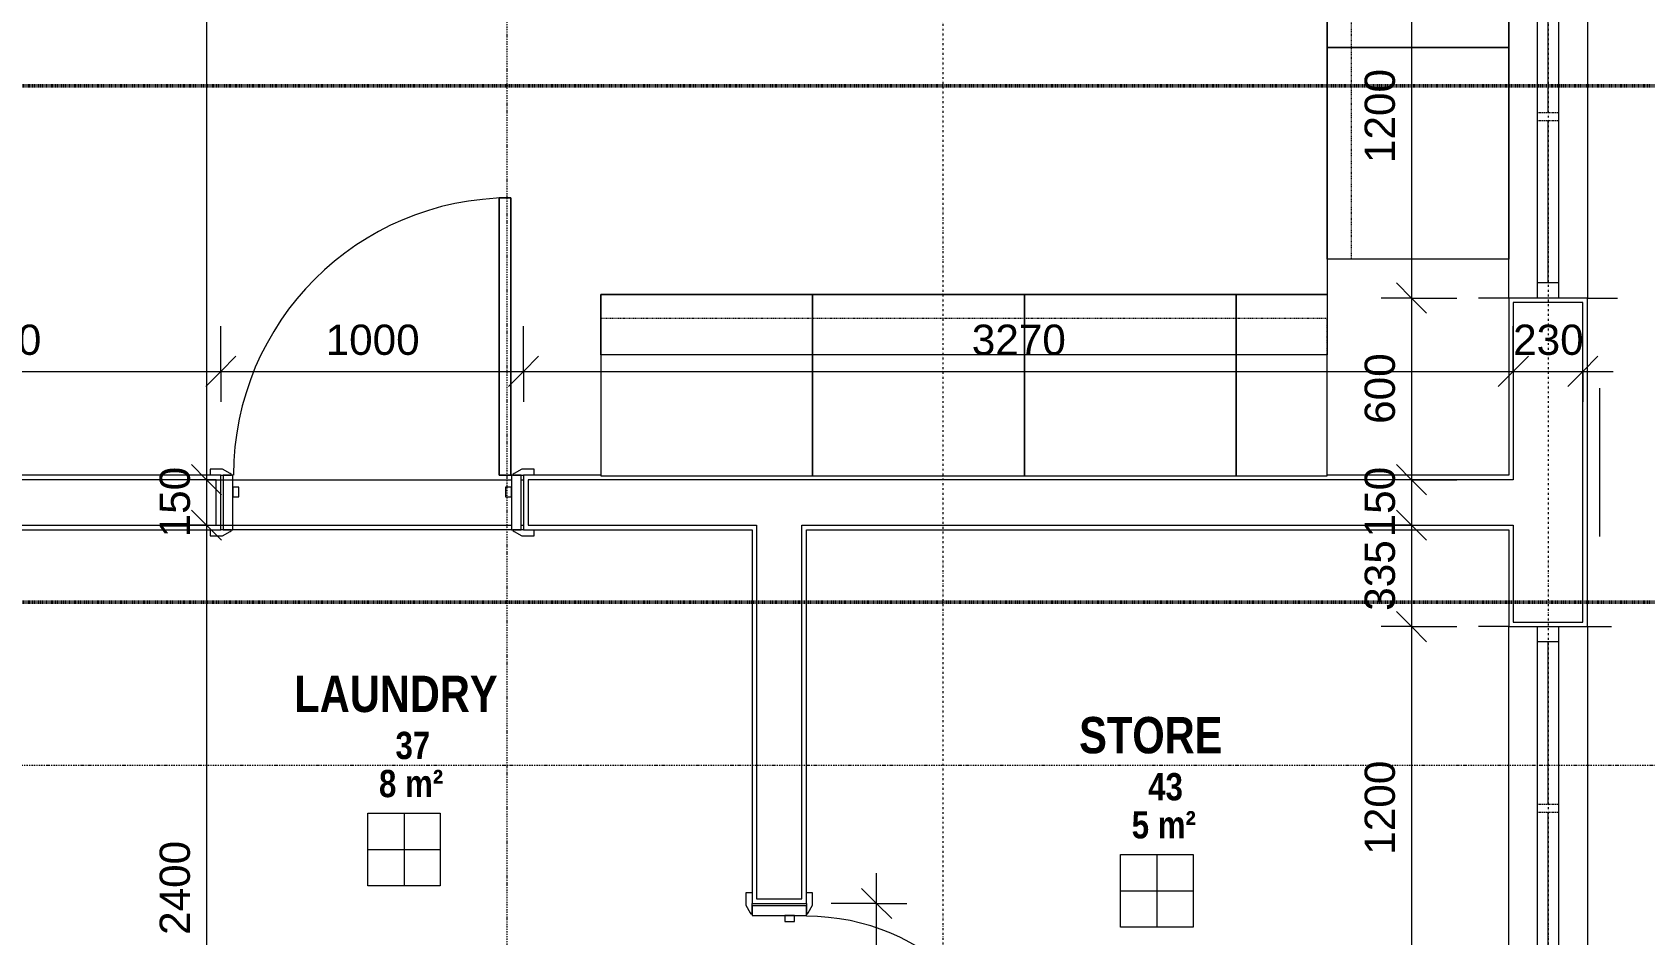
# Model space of a CAD drawing. Header units: millimetres. Extents: x -21051 to 202668, y -15646 to 13691.
# Drawn here: x 3621 to 8949, y -7629 to -4647 of the extents above; entities that cross this region are included whole.
import ezdxf

# ---------------------------------------------------------------- set-up
doc = ezdxf.new("R2010")
doc.units = ezdxf.units.MM
for name, pattern in [('Centre', [14.4, 3, -2.2, 7, -2.2]), ('Dash dot', [15.875, 6.35, -4.7625, 0, -4.7625]), ('TD_Callout Boundary', [4, 2, -2]), ('TD_Dash', [4, 2, -2]), ('TD_Level Line', [8, 4, -2, 0, -2])]:
    doc.linetypes.add(name, pattern=pattern)
for name, color, linetype, lineweight in [('A-ANNO-DIMS', 211, 'Continuous', 9), ('A-ANNO-DIMS-100', 211, 'Continuous', 9), ('A-ANNO-SYMB', 150, 'Continuous', 9), ('A-AREA-IDEN', 2, 'Continuous', 9), ('A-DOOR', 31, 'Continuous', 5), ('A-DOOR-FRAM', 31, 'Continuous', 5), ('A-FLOR', 192, 'Continuous', 5), ('A-GLAZ', 151, 'Continuous', 5), ('A-WALL', 113, 'Continuous', 5), ('G-ANNO-SYMB', 111, 'Continuous', 9), ('I-WALL', 2, 'Continuous', 5), ('Q-CASE', 31, 'Continuous', 5), ('Q-CASE-HDLN', 31, 'TD_Dash', 5), ('S-GRID', 1, 'Continuous', 9)]:
    doc.layers.add(name, color=color, linetype=linetype, lineweight=lineweight)
doc.layers.get('0').off()
doc.styles.add('Arial Narrow_B', font='ARIALNB.TTF', dxfattribs={"height": 90})
doc.styles.add('Arial Narrow_B_1', font='ARIALNB.TTF', dxfattribs={"height": 120})
doc.styles.add('Arial_3', font='arial.ttf', dxfattribs={"height": 100})
doc.dimstyles.new('Arial_1_0', dxfattribs={"dimscale": 304.8, "dimtxt": 102.02594, "dimasz": 0.328084, "dimexe": 0.328084, "dimexo": 0.0625, "dimgap": 0.082021, "dimtad": 1, "dimdec": 0, "dimzin": 0, "dimdsep": 46, "dimtxsty": 'Arial_3', "dimblk1": 'OBLIQUE', "dimblk2": 'OBLIQUE', "dimsah": 1, "dimcen": 0.09, "dimdle": 0.328084, "dimazin": 0, "dimtfac": 1, "dimtdec": 4, "dimtix": 1, "dimtmove": 0, "dimatfit": 3, "dimfxl": 0.492126, "dimfxlon": 1, "dimtvp": 1, "dimtolj": 1, "dimtzin": 0, "dimarcsym": 2})
doc.dimstyles.new('Arial_1_0_3', dxfattribs={"dimscale": 304.8, "dimtxt": 102.02594, "dimasz": 0.328084, "dimexe": 0.328084, "dimexo": 0.0625, "dimgap": 0.082021, "dimtad": 1, "dimdec": 0, "dimzin": 0, "dimdsep": 46, "dimtxsty": 'Arial_3', "dimblk1": 'OBLIQUE', "dimblk2": 'OBLIQUE', "dimsah": 1, "dimcen": 0.09, "dimdle": 0.328084, "dimazin": 0, "dimtfac": 1, "dimtdec": 4, "dimtix": 1, "dimtmove": 0, "dimatfit": 3, "dimfxl": 0.492126, "dimfxlon": 1, "dimtvp": 1, "dimtolj": 1, "dimtzin": 0, "dimarcsym": 2})

# ---------------------------------------------------------------- blocks, each defined once
blk = doc.blocks.new('Casement - 2L - 1200 X 1500-1144847-00_Ground floor')
at = {"layer": 'A-GLAZ'}
for p, q in [((926.2, 130), (926.2, 230)), ((-273.8, 130), (-273.8, 210)), ((-273.8, 35), (-223.8, 35)), ((-223.8, 35), (876.2, 35)), ((-223.8, 35), (-223.8, -35)), ((313.2, 0), (-223.8, 0)), ((-223.8, 0), (-223.8, -15)), ((876.2, 35), (876.2, -35)), ((876.2, 35), (926.2, 35)), ((-223.8, -35), (-273.8, -35)), ((876.2, -35), (-223.8, -35)), ((876.2, 0), (339.2, 0)), ((926.2, -35), (876.2, -35)), ((-273.8, -130), (-273.8, -230)), ((926.2, -130), (926.2, -230))]:
    blk.add_line(p, q, dxfattribs=at)
at = {"layer": 'A-GLAZ', "linetype": 'Centre'}
for p, q in [((313.2, -35), (313.2, 35)), ((339.2, -35), (339.2, 35))]:
    blk.add_line(p, q, dxfattribs=at)
blk = doc.blocks.new('Doors_IntSgl - 800x2100mm-1188927-00_Ground floor')
at = {"layer": 'A-DOOR'}
for p, q in [((320, 806), (320, 90)), ((358, 806), (320, 806)), ((320, 90), (320, 806)), ((320, 806), (358, 806)), ((358, 90), (358, 806)), ((358, 806), (358, 90)), ((-395, 110), (-435, 110)), ((-435, 110), (-435, 90)), ((-369, 96), (-395, 110)), ((395, 110), (369, 96)), ((435, 110), (395, 110)), ((435, 90), (435, 110)), ((-400, 90), (-365, 90)), ((320, 90), (358, 90)), ((358, 90), (320, 90)), ((365, 90), (400, 90)), ((-435, -90), (-435, -110)), ((-365, -90), (-400, -90)), ((-395, -110), (-369, -96)), ((400, -90), (365, -90)), ((369, -96), (395, -110)), ((435, -110), (435, -90)), ((-435, -110), (-395, -110)), ((395, -110), (435, -110))]:
    blk.add_line(p, q, dxfattribs=at)
for centre, radius, start, end in [((358, 90), 716, 90, 180), ((-373, 89), 8.06, 7.125, 60.2551), ((-373, 89), 8.06, 7.125, 60.2551), ((373, 89), 8.06, 119.7449, 172.875), ((373, 89), 8.06, 119.7449, 172.875), ((-373, -89), 8.06, 299.7449, 352.875), ((373, -89), 8.06, 187.125, 240.2551)]:
    blk.add_arc(centre, radius, start, end, dxfattribs=at)
at = {"layer": 'A-DOOR-FRAM'}
for p, q in [((-360, 90), (-392, 90)), ((-392, 90), (-392, -90)), ((-360, -90), (-360, 90)), ((360, 90), (360, -90)), ((392, 90), (360, 90)), ((392, -90), (392, 90)), ((-341, 50), (-360, 50)), ((-360, 50), (-360, 18)), ((-360, 18), (-341, 18)), ((-341, 18), (-341, 50)), ((360, 50), (341, 50)), ((341, 50), (341, 18)), ((341, 18), (360, 18)), ((360, 18), (360, 50)), ((-392, -90), (-360, -90)), ((360, -90), (392, -90))]:
    blk.add_line(p, q, dxfattribs=at)
blk = doc.blocks.new('Casement - 2L - 900 toilet-1132656-00_Ground floor')
at = {"layer": 'A-GLAZ'}
for p, q in [((926.2, 130), (926.2, 230)), ((-273.8, 130), (-273.8, 210)), ((-273.8, 35), (-223.8, 35)), ((-223.8, 35), (876.2, 35)), ((-223.8, 35), (-223.8, -35)), ((313.2, 0), (-223.8, 0)), ((-223.8, 0), (-223.8, -15)), ((876.2, 35), (876.2, -35)), ((876.2, 35), (926.2, 35)), ((-223.8, -35), (-273.8, -35)), ((876.2, -35), (-223.8, -35)), ((876.2, 0), (339.2, 0)), ((926.2, -35), (876.2, -35)), ((-273.8, -130), (-273.8, -230)), ((926.2, -130), (926.2, -230))]:
    blk.add_line(p, q, dxfattribs=at)
at = {"layer": 'A-GLAZ', "linetype": 'Centre'}
for p, q in [((313.2, -35), (313.2, 35)), ((339.2, -35), (339.2, 35))]:
    blk.add_line(p, q, dxfattribs=at)
blk = doc.blocks.new('Doors_IntSgl - 1000x2700mm-1172064-00_Ground floor')
at = {"layer": 'A-DOOR'}
for p, q in [((420, 1006), (420, 90)), ((458, 1006), (420, 1006)), ((420, 90), (420, 1006)), ((420, 1006), (458, 1006)), ((458, 90), (458, 1006)), ((458, 1006), (458, 90)), ((-495, 110), (-535, 110)), ((-535, 110), (-535, 90)), ((-469, 96), (-495, 110)), ((495, 110), (469, 96)), ((535, 110), (495, 110)), ((535, 90), (535, 110)), ((-500, 90), (-465, 90)), ((420, 90), (458, 90)), ((458, 90), (420, 90)), ((465, 90), (500, 90)), ((-535, -90), (-535, -110)), ((-465, -90), (-500, -90)), ((-495, -110), (-469, -96)), ((500, -90), (465, -90)), ((469, -96), (495, -110)), ((535, -110), (535, -90)), ((-535, -110), (-495, -110)), ((495, -110), (535, -110))]:
    blk.add_line(p, q, dxfattribs=at)
for centre, radius, start, end in [((458, 90), 916, 90, 180), ((-473, 89), 8.06, 7.125, 60.2551), ((-473, 89), 8.06, 7.125, 60.2551), ((473, 89), 8.06, 119.7449, 172.875), ((473, 89), 8.06, 119.7449, 172.875), ((-473, -89), 8.06, 299.7449, 352.875), ((473, -89), 8.06, 187.125, 240.2551)]:
    blk.add_arc(centre, radius, start, end, dxfattribs=at)
at = {"layer": 'A-DOOR-FRAM'}
for p, q in [((-460, 90), (-492, 90)), ((-492, 90), (-492, -90)), ((-460, -90), (-460, 90)), ((460, 90), (460, -90)), ((492, 90), (460, 90)), ((492, -90), (492, 90)), ((-441, 50), (-460, 50)), ((-460, 50), (-460, 18)), ((-460, 18), (-441, 18)), ((-441, 18), (-441, 50)), ((460, 50), (441, 50)), ((441, 50), (441, 18)), ((441, 18), (460, 18)), ((460, 18), (460, 50)), ((-492, -90), (-460, -90)), ((460, -90), (492, -90))]:
    blk.add_line(p, q, dxfattribs=at)
blk = doc.blocks.new('CAS_1_0_Casework - 1 Primary  __ Kitchen-1078239-00_Ground floor')
at = {"layer": 'Q-CASE'}
for p, q in [((-305.3, 0), (-305.3, 200)), ((394.7, 200), (394.7, 0)), ((394.7, 0), (-305.3, 0))]:
    blk.add_line(p, q, dxfattribs=at)
at = {"layer": 'Q-CASE-HDLN'}
for p, q in [((-305.3, 200), (-305.3, 80)), ((394.7, 200), (394.7, 80)), ((-305.3, 80), (394.7, 80))]:
    blk.add_line(p, q, dxfattribs=at)
blk = doc.blocks.new('CAS_1_0_Casework - 1 Primary  __ Kitchen-1078242-00_Ground floor')
at = {"layer": 'Q-CASE'}
for p, q in [((394.7, 600), (-305.3, 600)), ((-305.3, 600), (-305.3, 200)), ((394.7, 200), (394.7, 600)), ((-305.3, 200), (394.7, 200))]:
    blk.add_line(p, q, dxfattribs=at)
blk = doc.blocks.new('CAS_1_0_Casework - 1 Primary  __ Kitchen-1078337-00_Ground floor')
at = {"layer": 'Q-CASE'}
for p, q in [((-105.3, 0), (-105.3, 200)), ((194.7, 200), (194.7, 0)), ((194.7, 0), (-105.3, 0))]:
    blk.add_line(p, q, dxfattribs=at)
at = {"layer": 'Q-CASE-HDLN'}
for p, q in [((-105.3, 200), (-105.3, 80)), ((194.7, 200), (194.7, 80)), ((-105.3, 80), (194.7, 80))]:
    blk.add_line(p, q, dxfattribs=at)
blk = doc.blocks.new('CAS_1_0_Casework - 1 Primary  __ Kitchen-1078332-00_Ground floor')
at = {"layer": 'Q-CASE'}
for p, q in [((194.7, 600), (-105.3, 600)), ((-105.3, 600), (-105.3, 200)), ((194.7, 200), (194.7, 600)), ((-105.3, 200), (194.7, 200))]:
    blk.add_line(p, q, dxfattribs=at)
blk = doc.blocks.new('CAS_1_0_Casework - 1 Primary  __ Kitchen-V15-00_Ground floor')
at = {"layer": 'Q-CASE'}
for p, q in [((-305.3, 0), (-305.3, 600)), ((23, 600), (394.7, 600)), ((394.7, 600), (394.7, 0)), ((394.7, 0), (-305.3, 0))]:
    blk.add_line(p, q, dxfattribs=at)
at = {"layer": 'Q-CASE-HDLN'}
for p, q in [((-305.3, 600), (-305.3, 80)), ((394.7, 600), (394.7, 80)), ((-305.3, 80), (394.7, 80))]:
    blk.add_line(p, q, dxfattribs=at)
blk = doc.blocks.new('CAS_1_0_Casework - 1 Primary  __ Kitchen-V16-00_Ground floor')
at = {"layer": 'Q-CASE'}
for p, q in [((-305.3, 600), (394.7, 600)), ((-305.3, 0), (-305.3, 600)), ((394.7, 600), (394.7, 0)), ((394.7, 0), (-305.3, 0))]:
    blk.add_line(p, q, dxfattribs=at)
at = {"layer": 'Q-CASE-HDLN'}
for p, q in [((-305.3, 600), (-305.3, 80)), ((394.7, 600), (394.7, 80)), ((-305.3, 80), (394.7, 80))]:
    blk.add_line(p, q, dxfattribs=at)
blk = doc.blocks.new('skirting - skirting-1169592-00_Ground floor')
at = {"layer": 'A-WALL'}
blk.add_line((-6020.5, -9002.6), (-5531.1, -8986.6), dxfattribs=at)
blk = doc.blocks.new('Room Tag B - Medium_rfaX - Name and Number-1261570-00_Ground floor')
at = {"layer": 'A-AREA-IDEN'}
for p, q in [((-2.752, -5.004), (-2.752, -2.604)), ((-2.752, -2.604), (-0.352, -2.604)), ((-1.552, -2.604), (-1.552, -5.004)), ((-0.352, -2.604), (-0.352, -5.004)), ((-2.752, -3.804), (-0.352, -3.804)), ((-0.352, -5.004), (-2.752, -5.004))]:
    blk.add_line(p, q, dxfattribs=at)
blk = doc.blocks.new('DIMBLOCK71-00_Ground floor')
at = {"layer": 'A-ANNO-DIMS-100', "transparency": 16777216}
for p, q in [((2744, -5768), (2744, -5618)), ((4244, -5768), (4244, -5618)), ((2744, -5768), (2794, -5718)), ((4244, -5768), (4294, -5718)), ((2744, -5768), (2694, -5818)), ((2744, -5768), (4244, -5768)), ((2744, -5768), (2744, -5868)), ((4244, -5768), (4194, -5818)), ((4244, -5768), (4244, -5868))]:
    blk.add_line(p, q, dxfattribs=at)
at = {"layer": 'A-ANNO-DIMS-100', "color": 0, "transparency": 16777216, "insert": (3340.2, -5613.2), "char_height": 100, "width": 369.177, "attachment_point": 1, "line_spacing_factor": 0.941778, "style": 'Arial_3'}
blk.add_mtext('1500', dxfattribs=at)
blk = doc.blocks.new('_Oblique')
at = {"color": 0, "linetype": 'ByBlock', "lineweight": -2}
blk.add_line((-0.5, -0.5), (0.5, 0.5), dxfattribs=at)
blk = doc.blocks.new('DIMBLOCK72-00_Ground floor')
at = {"layer": 'A-ANNO-DIMS-100', "transparency": 16777216}
for p, q in [((4244, -5768), (4244, -5618)), ((5244, -5768), (5244, -5618)), ((4244, -5768), (4294, -5718)), ((5244, -5768), (5294, -5718)), ((4244, -5768), (4194, -5818)), ((4244, -5768), (5244, -5768)), ((4244, -5768), (4244, -5868)), ((5244, -5768), (5194, -5818)), ((5244, -5768), (5244, -5868))]:
    blk.add_line(p, q, dxfattribs=at)
at = {"layer": 'A-ANNO-DIMS-100', "color": 0, "transparency": 16777216, "insert": (4590.2, -5613.2), "char_height": 100, "width": 369.177, "attachment_point": 1, "line_spacing_factor": 0.941778, "style": 'Arial_3'}
blk.add_mtext('1000', dxfattribs=at)
blk = doc.blocks.new('DIMBLOCK73-00_Ground floor')
at = {"layer": 'A-ANNO-DIMS-100', "transparency": 16777216}
for p, q in [((5244, -5768), (5244, -5618)), ((8514, -5768), (8514, -5618)), ((5244, -5768), (5294, -5718)), ((8514, -5768), (8564, -5718)), ((5244, -5768), (5194, -5818)), ((5244, -5768), (8514, -5768)), ((5244, -5768), (5244, -5868)), ((8514, -5768), (8464, -5818)), ((8514, -5768), (8514, -5868))]:
    blk.add_line(p, q, dxfattribs=at)
at = {"layer": 'A-ANNO-DIMS-100', "color": 0, "transparency": 16777216, "insert": (6725.2, -5613.2), "char_height": 100, "width": 369.177, "attachment_point": 1, "line_spacing_factor": 0.941778, "style": 'Arial_3'}
blk.add_mtext('3270', dxfattribs=at)
blk = doc.blocks.new('DIMBLOCK74-00_Ground floor')
at = {"layer": 'A-ANNO-DIMS-100', "transparency": 16777216}
for p, q in [((8514, -5768), (8514, -5618)), ((8744, -5768), (8744, -5618)), ((8514, -5768), (8564, -5718)), ((8744, -5768), (8794, -5718)), ((8514, -5768), (8464, -5818)), ((8514, -5768), (8844, -5768)), ((8514, -5768), (8514, -5868)), ((8744, -5768), (8694, -5818)), ((8744, -5768), (8744, -5868))]:
    blk.add_line(p, q, dxfattribs=at)
at = {"layer": 'A-ANNO-DIMS-100', "color": 0, "transparency": 16777216, "insert": (8513.7, -5613.2), "char_height": 100, "width": 276.883, "attachment_point": 1, "line_spacing_factor": 0.941778, "style": 'Arial_3'}
blk.add_mtext('230', dxfattribs=at)
blk = doc.blocks.new('DIMBLOCK221-00_Ground floor')
at = {"layer": 'A-ANNO-DIMS-100', "transparency": 16777216}
for p, q in [((8178, -4325.7), (8128, -4275.7)), ((8178, -4325.7), (8078, -4325.7)), ((8178, -4325.7), (8178, -5525.7)), ((8178, -4325.7), (8228, -4375.7)), ((8178, -4325.7), (8328, -4325.7)), ((8178, -5525.7), (8128, -5475.7)), ((8178, -5525.7), (8078, -5525.7)), ((8178, -5525.7), (8228, -5575.7)), ((8178, -5525.7), (8328, -5525.7))]:
    blk.add_line(p, q, dxfattribs=at)
at = {"layer": 'A-ANNO-DIMS-100', "color": 0, "transparency": 16777216, "insert": (8023.2, -5079.5), "char_height": 100, "width": 369.177, "attachment_point": 1, "rotation": 90, "line_spacing_factor": 0.941778, "style": 'Arial_3'}
blk.add_mtext('1200', dxfattribs=at)
blk = doc.blocks.new('DIMBLOCK222-00_Ground floor')
at = {"layer": 'A-ANNO-DIMS-100', "transparency": 16777216}
for p, q in [((8178, -5525.7), (8128, -5475.7)), ((8178, -5525.7), (8078, -5525.7)), ((8178, -5525.7), (8178, -6125.7)), ((8178, -5525.7), (8228, -5575.7)), ((8178, -5525.7), (8328, -5525.7)), ((8178, -6125.7), (8078, -6125.7)), ((8178, -6125.7), (8128, -6075.7)), ((8178, -6125.7), (8228, -6175.7)), ((8178, -6125.7), (8328, -6125.7))]:
    blk.add_line(p, q, dxfattribs=at)
at = {"layer": 'A-ANNO-DIMS-100', "color": 0, "transparency": 16777216, "insert": (8023.2, -5941.1), "char_height": 100, "width": 276.883, "attachment_point": 1, "rotation": 90, "line_spacing_factor": 0.941778, "style": 'Arial_3'}
blk.add_mtext('600', dxfattribs=at)
blk = doc.blocks.new('DIMBLOCK223-00_Ground floor')
at = {"layer": 'A-ANNO-DIMS-100', "transparency": 16777216}
for p, q in [((8178, -6125.7), (8078, -6125.7)), ((8178, -6125.7), (8128, -6075.7)), ((8178, -6125.7), (8178, -6275.7)), ((8178, -6125.7), (8228, -6175.7)), ((8178, -6125.7), (8328, -6125.7)), ((8178, -6275.7), (8128, -6225.7)), ((8178, -6275.7), (8078, -6275.7)), ((8178, -6275.7), (8228, -6325.7)), ((8178, -6275.7), (8328, -6275.7))]:
    blk.add_line(p, q, dxfattribs=at)
at = {"layer": 'A-ANNO-DIMS-100', "color": 0, "transparency": 16777216, "insert": (8023.2, -6316.1), "char_height": 100, "width": 276.883, "attachment_point": 1, "rotation": 90, "line_spacing_factor": 0.941778, "style": 'Arial_3'}
blk.add_mtext('150', dxfattribs=at)
blk = doc.blocks.new('DIMBLOCK224-00_Ground floor')
at = {"layer": 'A-ANNO-DIMS-100', "transparency": 16777216}
for p, q in [((8178, -6275.7), (8128, -6225.7)), ((8178, -6275.7), (8078, -6275.7)), ((8178, -6275.7), (8178, -6610.7)), ((8178, -6275.7), (8228, -6325.7)), ((8178, -6275.7), (8328, -6275.7)), ((8178, -6610.7), (8128, -6560.7)), ((8178, -6610.7), (8078, -6610.7)), ((8178, -6610.7), (8228, -6660.7)), ((8178, -6610.7), (8328, -6610.7))]:
    blk.add_line(p, q, dxfattribs=at)
at = {"layer": 'A-ANNO-DIMS-100', "color": 0, "transparency": 16777216, "insert": (8023.2, -6558.6), "char_height": 100, "width": 276.883, "attachment_point": 1, "rotation": 90, "line_spacing_factor": 0.941778, "style": 'Arial_3'}
blk.add_mtext('335', dxfattribs=at)
blk = doc.blocks.new('DIMBLOCK225-00_Ground floor')
at = {"layer": 'A-ANNO-DIMS-100', "transparency": 16777216}
for p, q in [((8178, -6610.7), (8128, -6560.7)), ((8178, -6610.7), (8078, -6610.7)), ((8178, -6610.7), (8178, -7810.7)), ((8178, -6610.7), (8228, -6660.7)), ((8178, -6610.7), (8328, -6610.7)), ((8178, -7810.7), (8128, -7760.7)), ((8178, -7810.7), (8078, -7810.7)), ((8178, -7810.7), (8228, -7860.7)), ((8178, -7810.7), (8328, -7810.7))]:
    blk.add_line(p, q, dxfattribs=at)
at = {"layer": 'A-ANNO-DIMS-100', "color": 0, "transparency": 16777216, "insert": (8023.2, -7364.5), "char_height": 100, "width": 369.177, "attachment_point": 1, "rotation": 90, "line_spacing_factor": 0.941778, "style": 'Arial_3'}
blk.add_mtext('1200', dxfattribs=at)
blk = doc.blocks.new('DIMBLOCK252-00_Ground floor')
at = {"layer": 'A-ANNO-DIMS-100', "transparency": 16777216}
for p, q in [((6410.5, -8325.7), (6410.5, -7425.7)), ((6410.5, -7525.7), (6360.5, -7475.7)), ((6410.5, -7525.7), (6260.5, -7525.7)), ((6410.5, -7525.7), (6460.5, -7575.7)), ((6410.5, -7525.7), (6510.5, -7525.7)), ((6410.5, -8325.7), (6360.5, -8275.7)), ((6410.5, -8325.7), (6260.5, -8325.7)), ((6410.5, -8325.7), (6460.5, -8375.7)), ((6410.5, -8325.7), (6510.5, -8325.7))]:
    blk.add_line(p, q, dxfattribs=at)
at = {"layer": 'A-ANNO-DIMS-100', "color": 0, "transparency": 16777216, "insert": (6255.6, -8041.1), "char_height": 100, "width": 276.883, "attachment_point": 1, "rotation": 90, "line_spacing_factor": 0.941778, "style": 'Arial_3'}
blk.add_mtext('800', dxfattribs=at)
blk = doc.blocks.new('DIMBLOCK275-00_Ground floor')
at = {"layer": 'A-ANNO-DIMS-100', "transparency": 16777216}
for p, q in [((4196.7, -1166.5), (4146.7, -1116.5)), ((4196.7, -1166.5), (4096.7, -1166.5)), ((4196.7, -1166.5), (4196.7, -6125.7)), ((4196.7, -1166.5), (4246.7, -1216.5)), ((4196.7, -1166.5), (4346.7, -1166.5)), ((4196.7, -6125.7), (4096.7, -6125.7)), ((4196.7, -6125.7), (4146.7, -6075.7)), ((4196.7, -6125.7), (4246.7, -6175.7)), ((4196.7, -6125.7), (4346.7, -6125.7))]:
    blk.add_line(p, q, dxfattribs=at)
at = {"layer": 'A-ANNO-DIMS-100', "color": 0, "transparency": 16777216, "insert": (4041.8, -3799.9), "char_height": 100, "width": 369.177, "attachment_point": 1, "rotation": 90, "line_spacing_factor": 0.941778, "style": 'Arial_3'}
blk.add_mtext('4959', dxfattribs=at)
blk = doc.blocks.new('DIMBLOCK276-00_Ground floor')
at = {"layer": 'A-ANNO-DIMS-100', "transparency": 16777216}
for p, q in [((4196.7, -6125.7), (4096.7, -6125.7)), ((4196.7, -6125.7), (4146.7, -6075.7)), ((4196.7, -6125.7), (4196.7, -6275.7)), ((4196.7, -6125.7), (4246.7, -6175.7)), ((4196.7, -6125.7), (4346.7, -6125.7)), ((4196.7, -6275.7), (4146.7, -6225.7)), ((4196.7, -6275.7), (4096.7, -6275.7)), ((4196.7, -6275.7), (4246.7, -6325.7)), ((4196.7, -6275.7), (4346.7, -6275.7))]:
    blk.add_line(p, q, dxfattribs=at)
at = {"layer": 'A-ANNO-DIMS-100', "color": 0, "transparency": 16777216, "insert": (4041.8, -6316.1), "char_height": 100, "width": 276.883, "attachment_point": 1, "rotation": 90, "line_spacing_factor": 0.941778, "style": 'Arial_3'}
blk.add_mtext('150', dxfattribs=at)
blk = doc.blocks.new('DIMBLOCK277-00_Ground floor')
at = {"layer": 'A-ANNO-DIMS-100', "transparency": 16777216}
for p, q in [((4196.7, -6275.7), (4146.7, -6225.7)), ((4196.7, -6275.7), (4096.7, -6275.7)), ((4196.7, -6275.7), (4196.7, -8675.7)), ((4196.7, -6275.7), (4246.7, -6325.7)), ((4196.7, -6275.7), (4346.7, -6275.7)), ((4196.7, -8675.7), (4146.7, -8625.7)), ((4196.7, -8675.7), (4096.7, -8675.7)), ((4196.7, -8675.7), (4246.7, -8725.7)), ((4196.7, -8675.7), (4346.7, -8675.7))]:
    blk.add_line(p, q, dxfattribs=at)
at = {"layer": 'A-ANNO-DIMS-100', "color": 0, "transparency": 16777216, "insert": (4041.8, -7629.5), "char_height": 100, "width": 369.177, "attachment_point": 1, "rotation": 90, "line_spacing_factor": 0.941778, "style": 'Arial_3'}
blk.add_mtext('2400', dxfattribs=at)

msp = doc.modelspace()

# ---------------------------------------------------------------- linework, layer by layer
at = {"layer": 'A-ANNO-SYMB', "linetype": 'TD_Callout Boundary', "lineweight": 50}
for p, q in [((2951.2, -4824.7), (10098, -4824.7)), ((2531.2, -6530.3), (9038.2, -6530.3))]:
    msp.add_line(p, q, dxfattribs=at)
at = {"layer": 'A-FLOR'}
for p, q in [((7899, -1781.5), (7899, -5513.2)), ((7899, -5513.2), (5499, -5513.2)), ((5499, -5513.2), (5499, -5713.2)), ((4244, -6125.5), (4252, -6125.5)), ((4284, -6125.5), (5204, -6125.5)), ((5236, -6125.5), (5244, -6125.5)), ((4244, -6275.7), (4252, -6275.7)), ((4284, -6275.7), (5204, -6275.7)), ((5236, -6275.7), (5244, -6275.7))]:
    msp.add_line(p, q, dxfattribs=at)
at = {"layer": 'A-WALL', "lineweight": 18}
for p, q in [((8514, -5540.7), (8514, -6125.7)), ((8744, -5540.7), (8514, -5540.7)), ((8744, -6595.7), (8744, -5540.7)), ((4229, -6125.7), (2744, -6125.7)), ((4244, -6110.7), (2759, -6110.7)), ((4229, -6275.7), (4229, -6125.7)), ((4244, -6290.7), (4244, -6110.7)), ((5499, -6110.7), (5244, -6110.7)), ((5244, -6110.7), (5244, -6290.7)), ((8514, -6125.7), (5259, -6125.7)), ((5259, -6125.7), (5259, -6275.7)), ((8499, -6110.7), (7899, -6110.7)), ((2744, -6275.7), (4229, -6275.7)), ((5259, -6275.7), (6014, -6275.7)), ((6014, -6275.7), (6014, -7510.7)), ((6164, -6275.7), (8514, -6275.7)), ((6164, -7510.7), (6164, -6275.7)), ((8514, -6275.7), (8514, -6595.7)), ((2759, -6290.7), (4244, -6290.7)), ((5244, -6290.7), (5999, -6290.7)), ((5999, -6290.7), (5999, -7525.7)), ((6179, -6290.7), (8499, -6290.7)), ((6179, -7525.7), (6179, -6290.7)), ((8514, -6595.7), (8744, -6595.7)), ((6014, -7510.7), (6164, -7510.7)), ((5999, -7525.7), (6179, -7525.7))]:
    msp.add_line(p, q, dxfattribs=at)
at = {"layer": 'A-WALL'}
msp.add_line((5204, -6290.7), (4284, -6290.7), dxfattribs=at)
at = {"layer": 'G-ANNO-SYMB', "linetype": 'TD_Level Line', "lineweight": 18}
for p, q in [((5188.5, 10931.8), (5188.5, -14218.5)), ((-19758.3, -7068.1), (10415, -7068.1))]:
    msp.add_line(p, q, dxfattribs=at)
at = {"layer": 'I-WALL'}
for p, q in [((8499, -5525.7), (8499, -4325.7)), ((8759, -4325.7), (8759, -5525.7)), ((8499, -7810.7), (8499, -6610.7)), ((8759, -6610.7), (8759, -7810.7))]:
    msp.add_line(p, q, dxfattribs=at)
at = {"layer": 'I-WALL', "lineweight": 18}
for p, q in [((8759, -5525.7), (8499, -5525.7)), ((8499, -5525.7), (8499, -6110.7)), ((8759, -6610.7), (8759, -5525.7)), ((8499, -6290.7), (8499, -6610.7)), ((8499, -6610.7), (8759, -6610.7))]:
    msp.add_line(p, q, dxfattribs=at)
at = {"layer": 'S-GRID', "linetype": 'Dash dot', "lineweight": 18}
for p, q in [((6629, 8463.9), (6629, -12107.9)), ((8629, 8463.9), (8629, -12107.9))]:
    msp.add_line(p, q, dxfattribs=at)

# ---------------------------------------------------------------- block references
at = {"layer": 'A-AREA-IDEN', "xscale": 99.99999999999994, "yscale": 99.99999999999994, "zscale": 99.99999999999994}
for p in [(5004.4, -6966.5), (7491.3, -7102.9)]:
    msp.add_blockref('Room Tag B - Medium_rfaX - Name and Number-1261570-00_Ground floor', p, dxfattribs=at)
at = {"layer": 'A-DOOR'}
msp.add_blockref('Doors_IntSgl - 1000x2700mm-1172064-00_Ground floor', (4744, -6200.7), dxfattribs=at)
at = {"layer": 'A-DOOR', "rotation": 269.9999999999998}
msp.add_blockref('Doors_IntSgl - 800x2100mm-1188927-00_Ground floor', (6089, -7925.7), dxfattribs=at)
at = {"layer": 'A-GLAZ', "rotation": 269.9999999999998}
for name, p in [('Casement - 2L - 1200 X 1500-1144847-00_Ground floor', (8629, -4599.5)), ('Casement - 2L - 900 toilet-1132656-00_Ground floor', (8629, -6884.5))]:
    msp.add_blockref(name, p, dxfattribs=at)
at = {"layer": 'A-WALL', "rotation": 88.11700695989701}
msp.add_blockref('skirting - skirting-1169592-00_Ground floor', (0, 0), dxfattribs=at)
at = {"layer": 'Q-CASE'}
for name, p, rotation in [('CAS_1_0_Casework - 1 Primary  __ Kitchen-V15-00_Ground floor', (7899, -4302.7), 270.0000000000001), ('CAS_1_0_Casework - 1 Primary  __ Kitchen-V16-00_Ground floor', (7899, -5002.7), 270.0000000000001), ('CAS_1_0_Casework - 1 Primary  __ Kitchen-1078239-00_Ground floor', (5893.7, -5513.2), 180), ('CAS_1_0_Casework - 1 Primary  __ Kitchen-1078239-00_Ground floor', (6593.7, -5513.2), 180), ('CAS_1_0_Casework - 1 Primary  __ Kitchen-1078239-00_Ground floor', (7293.7, -5513.2), 180), ('CAS_1_0_Casework - 1 Primary  __ Kitchen-1078337-00_Ground floor', (7793.7, -5513.2), 180), ('CAS_1_0_Casework - 1 Primary  __ Kitchen-1078242-00_Ground floor', (5893.7, -5513.2), 180), ('CAS_1_0_Casework - 1 Primary  __ Kitchen-1078242-00_Ground floor', (6593.7, -5513.2), 180), ('CAS_1_0_Casework - 1 Primary  __ Kitchen-1078242-00_Ground floor', (7293.7, -5513.2), 180), ('CAS_1_0_Casework - 1 Primary  __ Kitchen-1078332-00_Ground floor', (7793.7, -5513.2), 180)]:
    msp.add_blockref(name, p, dxfattribs=dict(at, rotation=rotation))

# ---------------------------------------------------------------- texts
at = {"layer": 'A-AREA-IDEN', "attachment_point": 1}
for s, insert, char_height, width, style in [('LAUNDRY', (4486.9, -6773.1), 120, 873.839, 'Arial Narrow_B_1'), ('STORE', (7079.9, -6909.5), 120, 617.299, 'Arial Narrow_B_1'), ('37', (4821.1, -6958.3), 90, 144.304, 'Arial Narrow_B'), ('8 m²', (4766.6, -7084.3), 90, 256.54, 'Arial Narrow_B'), ('43', (7308, -7094.7), 90, 144.304, 'Arial Narrow_B'), ('5 m²', (7253.5, -7220.7), 90, 256.54, 'Arial Narrow_B')]:
    msp.add_mtext(s, dxfattribs=dict(at, insert=insert, char_height=char_height, width=width, style=style))

# ---------------------------------------------------------------- dimensions: what is measured, and where the dimension line sits
at = {"layer": 'A-ANNO-DIMS'}
for base, p1, p2, angle, dimstyle, override, picture, middle in [((4196.7, -6125.7), (4346.7, -1166.5), (4346.7, -6125.7), 90, 'Arial_1_0_3', {"dimpost": '<>', "dimfxl": 4959.179886}, 'DIMBLOCK275-00_Ground floor', (4120.6, -3646.1)), ((8178, -5525.7), (8328, -4325.7), (8328, -5525.7), 90, 'Arial_1_0', {"dimpost": '<>', "dimfxl": 1200}, 'DIMBLOCK221-00_Ground floor', (8102, -4925.7)), ((8178, -6125.7), (8328, -5525.7), (8328, -6125.7), 90, 'Arial_1_0', {"dimpost": '<>', "dimfxl": 600}, 'DIMBLOCK222-00_Ground floor', (8102, -5825.7)), ((8744, -5768), (8514, -5618), (8744, -5618), 0, 'Arial_1_0', {"dimpost": '<>', "dimfxl": 230}, 'DIMBLOCK74-00_Ground floor', (8629, -5691.9)), ((4196.7, -6275.7), (4346.7, -6125.7), (4346.7, -6275.7), 90, 'Arial_1_0_3', {"dimpost": '<>', "dimfxl": 150}, 'DIMBLOCK276-00_Ground floor', (4120.6, -6200.7)), ((8178, -6275.7), (8328, -6125.7), (8328, -6275.7), 90, 'Arial_1_0', {"dimpost": '<>', "dimfxl": 150}, 'DIMBLOCK223-00_Ground floor', (8102, -6200.7)), ((4196.7, -8675.7), (4346.7, -6275.7), (4346.7, -8675.7), 90, 'Arial_1_0_3', {"dimpost": '<>', "dimfxl": 2400}, 'DIMBLOCK277-00_Ground floor', (4120.6, -7475.7)), ((8178, -6610.7), (8328, -6275.7), (8328, -6610.7), 90, 'Arial_1_0', {"dimpost": '<>', "dimfxl": 335}, 'DIMBLOCK224-00_Ground floor', (8101.9, -6443.2)), ((8178, -7810.7), (8328, -6610.7), (8328, -7810.7), 90, 'Arial_1_0', {"dimpost": '<>', "dimfxl": 1200}, 'DIMBLOCK225-00_Ground floor', (8102, -7210.7)), ((6410.5, -7525.7), (6260.5, -8325.7), (6260.5, -7525.7), 90, 'Arial_1_0', {"dimpost": '<>', "dimfxl": 800}, 'DIMBLOCK252-00_Ground floor', (6334.4, -7925.7))]:
    dim = msp.add_linear_dim(base=base, p1=p1, p2=p2, angle=angle, dimstyle=dimstyle, override=override, dxfattribs=at)
    dim.commit()
    dim.dimension.update_dxf_attribs({"geometry": picture, "text_midpoint": middle})
for base, p1, p2, override, picture, middle in [((4244, -5768), (2744, -5618), (4244, -5618), {"dimpost": '<>', "dimfxl": 1500}, 'DIMBLOCK71-00_Ground floor', (3494, -5692)), ((5244, -5768), (4244, -5618), (5244, -5618), {"dimpost": '<>', "dimfxl": 1000}, 'DIMBLOCK72-00_Ground floor', (4744, -5692)), ((8514, -5768), (5244, -5618), (8514, -5618), {"dimpost": '<>', "dimfxl": 3270}, 'DIMBLOCK73-00_Ground floor', (6879, -5691.9))]:
    dim = msp.add_linear_dim(base=base, p1=p1, p2=p2, dimstyle='Arial_1_0', override=override, dxfattribs=at)
    dim.commit()
    dim.dimension.update_dxf_attribs({"geometry": picture, "text_midpoint": middle})

doc.saveas('drawing.dxf')
